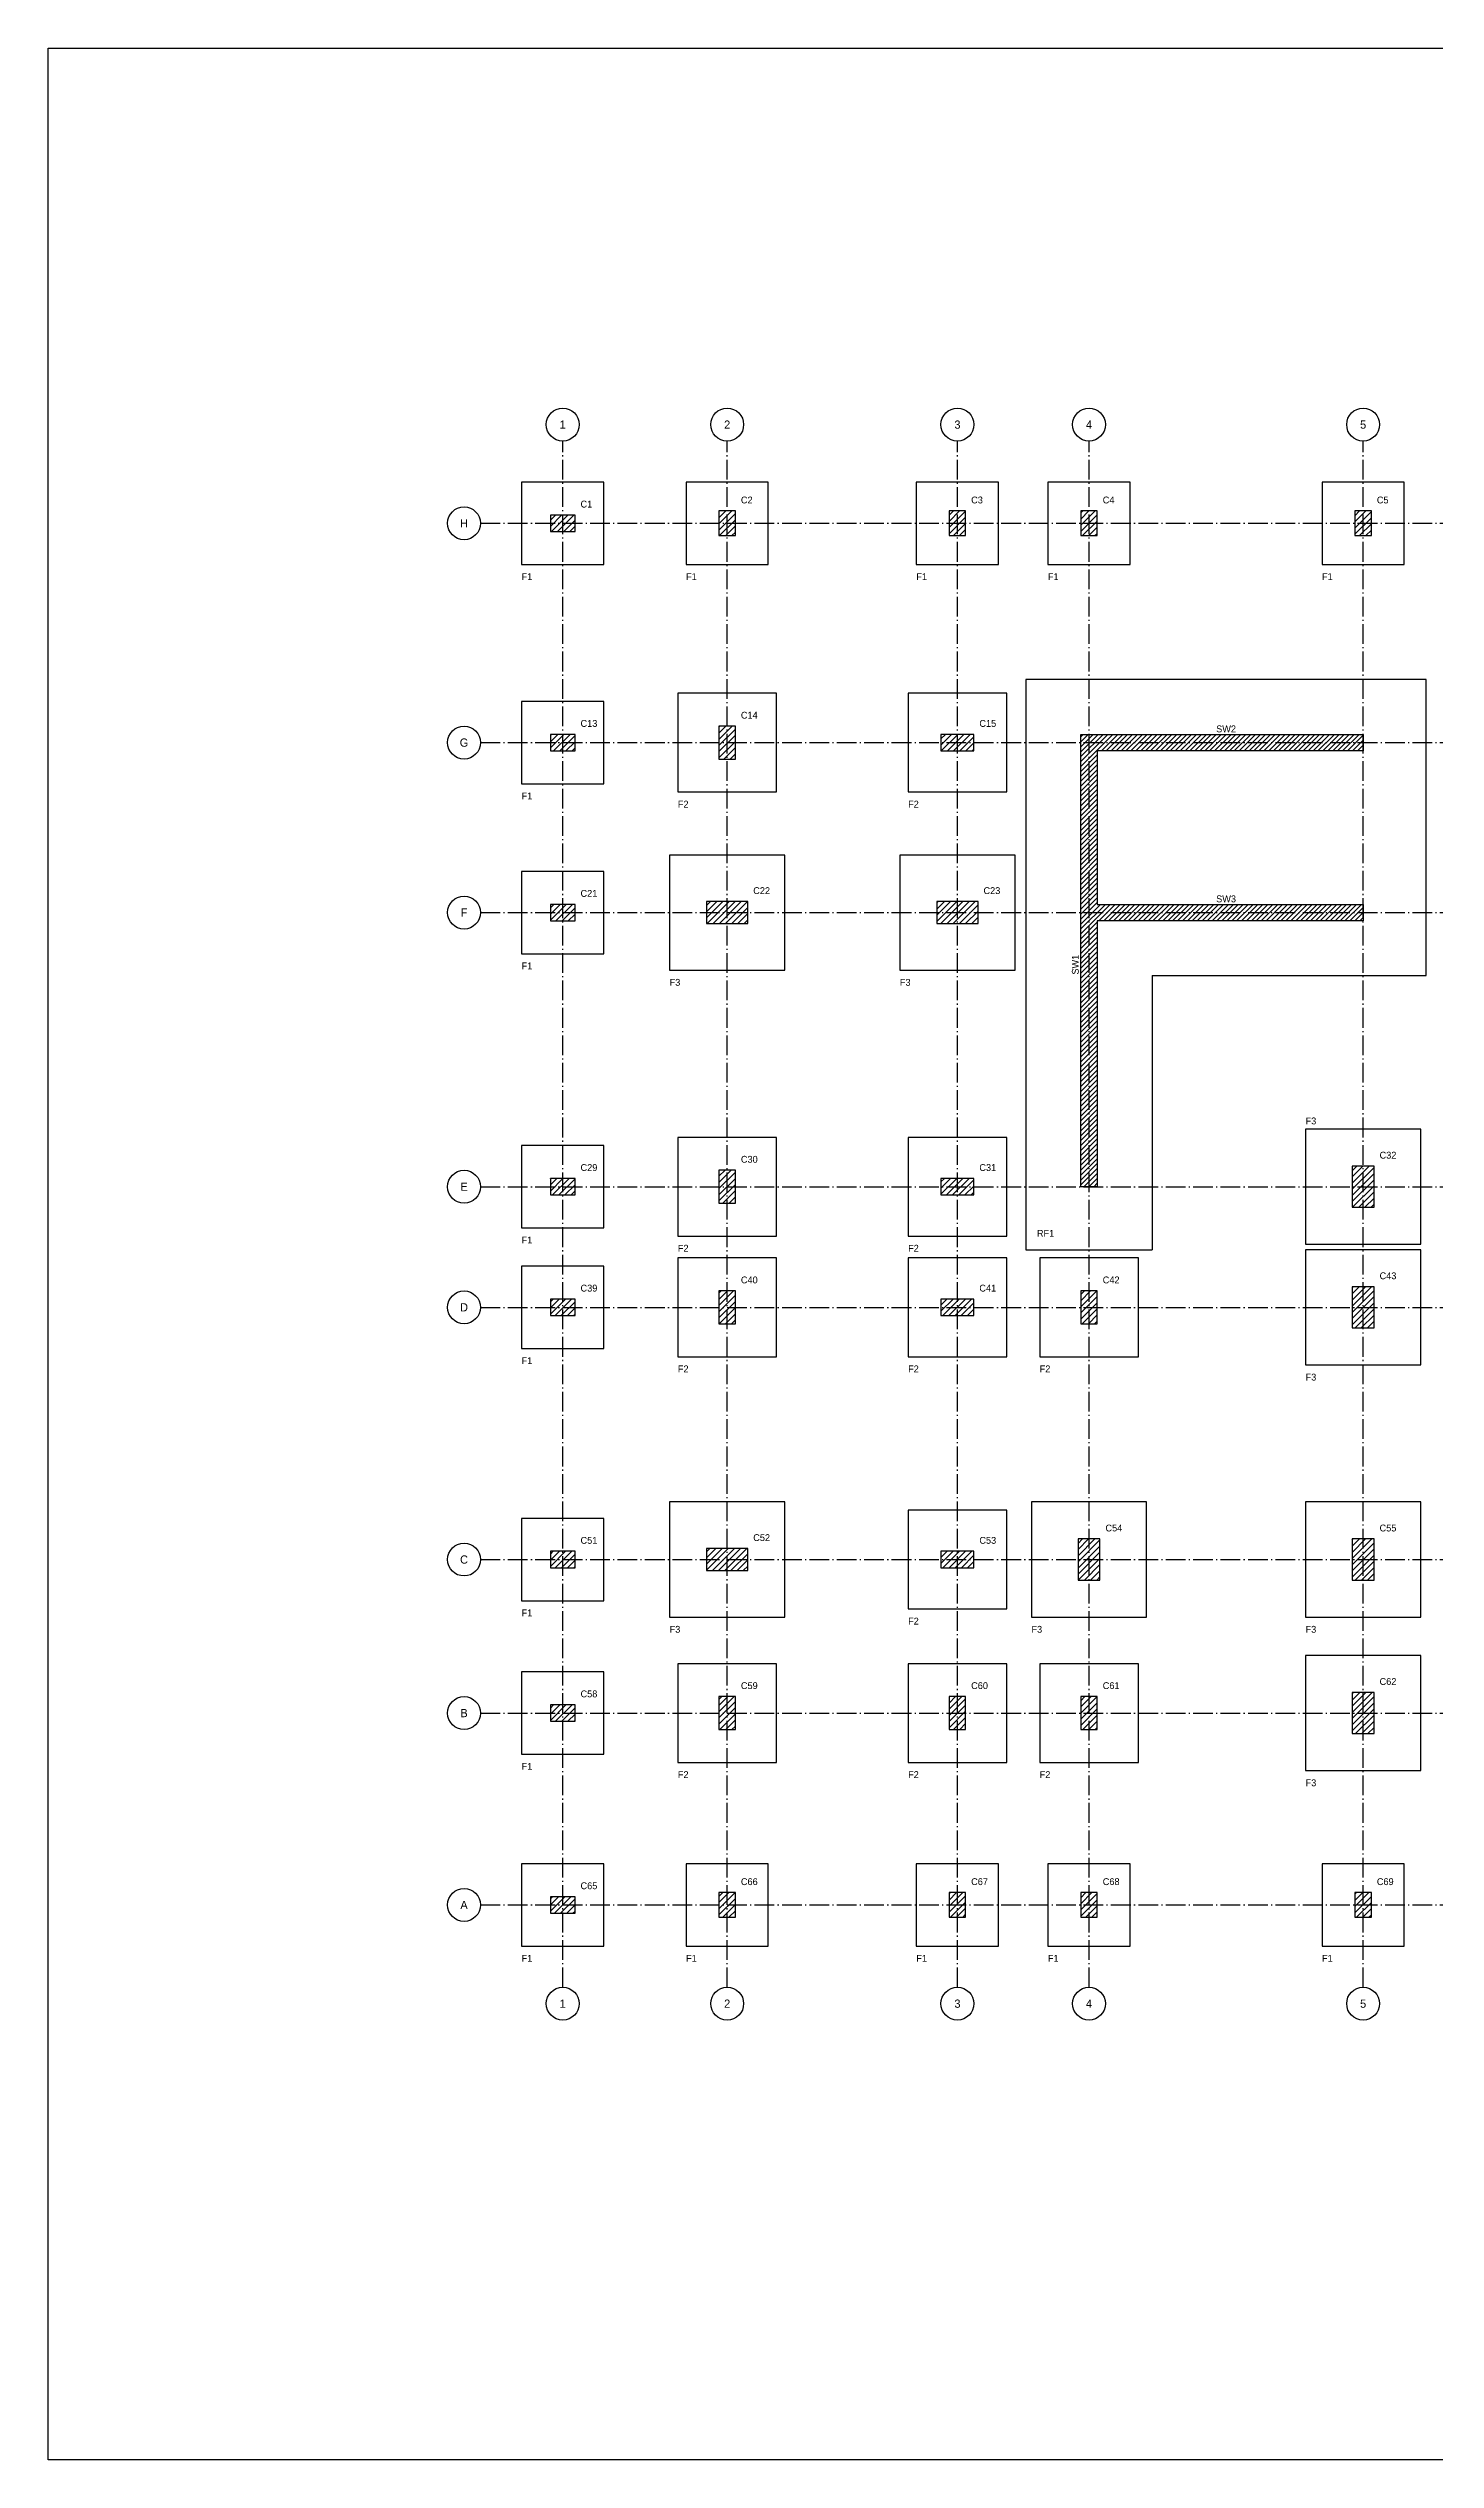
# Model space of a CAD drawing. Header units: millimetres. Extents: x -71346 to 347304, y -10119 to 33865.
# Drawn here: x -71346 to -46037, y -10119 to 33865 of the extents above; entities that cross this region are included whole.
import ezdxf
from ezdxf.enums import TextEntityAlignment as Align

# ---------------------------------------------------------------- set-up
doc = ezdxf.new("R2010")
doc.units = ezdxf.units.MM
doc.header["$LTSCALE"] = 40
doc.header["$PDMODE"] = 35
doc.linetypes.add('GRIDLINE', pattern=[12.5, 9, -1.5, 0.5, -1.5])
doc.layers.add('Boundary', color=40, linetype='Continuous', lineweight=30)
doc.layers.add('Origin', color=40, linetype='Continuous', lineweight=30)
for name, color, linetype in [('S-COLS', 52, 'Continuous'), ('S-COLS-IDEN', 171, 'Continuous'), ('S-FND', 2, 'Continuous'), ('S-FND-IDEN', 6, 'Continuous'), ('S-GRID', 8, 'GRIDLINE'), ('S-GRID-IDEN', 8, 'Continuous'), ('S-WALL-IDEN', 30, 'Continuous')]:
    doc.layers.add(name, color=color, linetype=linetype)
pattern_1 = [(45, (-61962.04, 0), (-56.1266, 56.1266), [])]

msp = doc.modelspace()

# ---------------------------------------------------------------- hatches: boundary and pattern name
at = {"layer": 'S-COLS'}
h = msp.add_hatch(dxfattribs=at)
h.set_pattern_fill('ANSI31', scale=25)
h.set_pattern_definition(pattern_1)
h.paths.add_polyline_path([(-62187, 25050), (-61737, 25050), (-61737, 25350), (-62187, 25350)])
h = msp.add_hatch(dxfattribs=at)
h.set_pattern_fill('ANSI31', scale=25)
h.set_pattern_definition(pattern_1)
h.paths.add_polyline_path([(-59112, 24975), (-58812, 24975), (-58812, 25425), (-59112, 25425)])
h = msp.add_hatch(dxfattribs=at)
h.set_pattern_fill('ANSI31', scale=25)
h.set_pattern_definition(pattern_1)
h.paths.add_polyline_path([(-54912, 24975), (-54612, 24975), (-54612, 25425), (-54912, 25425)])
h = msp.add_hatch(dxfattribs=at)
h.set_pattern_fill('ANSI31', scale=25)
h.set_pattern_definition(pattern_1)
h.paths.add_polyline_path([(-52512, 24975), (-52212, 24975), (-52212, 25425), (-52512, 25425)])
h = msp.add_hatch(dxfattribs=at)
h.set_pattern_fill('ANSI31', scale=25)
h.set_pattern_definition(pattern_1)
h.paths.add_polyline_path([(-47512, 24975), (-47212, 24975), (-47212, 25425), (-47512, 25425)])
h = msp.add_hatch(dxfattribs=at)
h.set_pattern_fill('ANSI31', scale=25)
h.set_pattern_definition(pattern_1)
h.paths.add_polyline_path([(-62187, 21050), (-61737, 21050), (-61737, 21350), (-62187, 21350)])
h = msp.add_hatch(dxfattribs=at)
h.set_pattern_fill('ANSI31', scale=25)
h.set_pattern_definition(pattern_1)
h.paths.add_polyline_path([(-59112, 20900), (-58812, 20900), (-58812, 21500), (-59112, 21500)])
h = msp.add_hatch(dxfattribs=at)
h.set_pattern_fill('ANSI31', scale=25)
h.set_pattern_definition(pattern_1)
h.paths.add_polyline_path([(-55062, 21050), (-54462, 21050), (-54462, 21350), (-55062, 21350)])
h = msp.add_hatch(dxfattribs=at)
h.set_pattern_fill('ANSI31', scale=20)
h.set_pattern_definition([(45, (-61962.043, 0), (-44.90128, 44.90128), [])])
h.paths.add_polyline_path([(-52512, 13100), (-52512, 21350), (-47362, 21350), (-47362, 21050), (-52212, 21050), (-52212, 18250), (-47362, 18250), (-47362, 17950), (-52212, 17950), (-52212, 13100), (-52512, 13100)])
h = msp.add_hatch(dxfattribs=at)
h.set_pattern_fill('ANSI31', scale=25)
h.set_pattern_definition(pattern_1)
h.paths.add_polyline_path([(-62187, 17950), (-61737, 17950), (-61737, 18250), (-62187, 18250)])
h = msp.add_hatch(dxfattribs=at)
h.set_pattern_fill('ANSI31', scale=25)
h.set_pattern_definition(pattern_1)
h.paths.add_polyline_path([(-59337, 17900), (-58587, 17900), (-58587, 18300), (-59337, 18300)])
h = msp.add_hatch(dxfattribs=at)
h.set_pattern_fill('ANSI31', scale=25)
h.set_pattern_definition(pattern_1)
h.paths.add_polyline_path([(-55137, 17900), (-54387, 17900), (-54387, 18300), (-55137, 18300)])
h = msp.add_hatch(dxfattribs=at)
h.set_pattern_fill('ANSI31', scale=25)
h.set_pattern_definition(pattern_1)
h.paths.add_polyline_path([(-62187, 12950), (-61737, 12950), (-61737, 13250), (-62187, 13250)])
h = msp.add_hatch(dxfattribs=at)
h.set_pattern_fill('ANSI31', scale=25)
h.set_pattern_definition(pattern_1)
h.paths.add_polyline_path([(-59112, 12800), (-58812, 12800), (-58812, 13400), (-59112, 13400)])
h = msp.add_hatch(dxfattribs=at)
h.set_pattern_fill('ANSI31', scale=25)
h.set_pattern_definition(pattern_1)
h.paths.add_polyline_path([(-55062, 12950), (-54462, 12950), (-54462, 13250), (-55062, 13250)])
h = msp.add_hatch(dxfattribs=at)
h.set_pattern_fill('ANSI31', scale=25)
h.set_pattern_definition(pattern_1)
h.paths.add_polyline_path([(-47562, 12725), (-47162, 12725), (-47162, 13475), (-47562, 13475)])
h = msp.add_hatch(dxfattribs=at)
h.set_pattern_fill('ANSI31', scale=25)
h.set_pattern_definition(pattern_1)
h.paths.add_polyline_path([(-62187, 10750), (-61737, 10750), (-61737, 11050), (-62187, 11050)])
h = msp.add_hatch(dxfattribs=at)
h.set_pattern_fill('ANSI31', scale=25)
h.set_pattern_definition(pattern_1)
h.paths.add_polyline_path([(-59112, 10600), (-58812, 10600), (-58812, 11200), (-59112, 11200)])
h = msp.add_hatch(dxfattribs=at)
h.set_pattern_fill('ANSI31', scale=25)
h.set_pattern_definition(pattern_1)
h.paths.add_polyline_path([(-55062, 10750), (-54462, 10750), (-54462, 11050), (-55062, 11050)])
h = msp.add_hatch(dxfattribs=at)
h.set_pattern_fill('ANSI31', scale=25)
h.set_pattern_definition(pattern_1)
h.paths.add_polyline_path([(-52512, 10600), (-52212, 10600), (-52212, 11200), (-52512, 11200)])
h = msp.add_hatch(dxfattribs=at)
h.set_pattern_fill('ANSI31', scale=25)
h.set_pattern_definition(pattern_1)
h.paths.add_polyline_path([(-47562, 10525), (-47162, 10525), (-47162, 11275), (-47562, 11275)])
h = msp.add_hatch(dxfattribs=at)
h.set_pattern_fill('ANSI31', scale=25)
h.set_pattern_definition(pattern_1)
h.paths.add_polyline_path([(-52562, 5925), (-52162, 5925), (-52162, 6675), (-52562, 6675)])
h = msp.add_hatch(dxfattribs=at)
h.set_pattern_fill('ANSI31', scale=25)
h.set_pattern_definition(pattern_1)
h.paths.add_polyline_path([(-47562, 5925), (-47162, 5925), (-47162, 6675), (-47562, 6675)])
h = msp.add_hatch(dxfattribs=at)
h.set_pattern_fill('ANSI31', scale=25)
h.set_pattern_definition(pattern_1)
h.paths.add_polyline_path([(-62187, 6150), (-61737, 6150), (-61737, 6450), (-62187, 6450)])
h = msp.add_hatch(dxfattribs=at)
h.set_pattern_fill('ANSI31', scale=25)
h.set_pattern_definition(pattern_1)
h.paths.add_polyline_path([(-59337, 6100), (-58587, 6100), (-58587, 6500), (-59337, 6500)])
h = msp.add_hatch(dxfattribs=at)
h.set_pattern_fill('ANSI31', scale=25)
h.set_pattern_definition(pattern_1)
h.paths.add_polyline_path([(-55062, 6150), (-54462, 6150), (-54462, 6450), (-55062, 6450)])
h = msp.add_hatch(dxfattribs=at)
h.set_pattern_fill('ANSI31', scale=25)
h.set_pattern_definition(pattern_1)
h.paths.add_polyline_path([(-62187, 3350), (-61737, 3350), (-61737, 3650), (-62187, 3650)])
h = msp.add_hatch(dxfattribs=at)
h.set_pattern_fill('ANSI31', scale=25)
h.set_pattern_definition(pattern_1)
h.paths.add_polyline_path([(-59112, 3200), (-58812, 3200), (-58812, 3800), (-59112, 3800)])
h = msp.add_hatch(dxfattribs=at)
h.set_pattern_fill('ANSI31', scale=25)
h.set_pattern_definition(pattern_1)
h.paths.add_polyline_path([(-54912, 3200), (-54612, 3200), (-54612, 3800), (-54912, 3800)])
h = msp.add_hatch(dxfattribs=at)
h.set_pattern_fill('ANSI31', scale=25)
h.set_pattern_definition(pattern_1)
h.paths.add_polyline_path([(-52512, 3200), (-52212, 3200), (-52212, 3800), (-52512, 3800)])
h = msp.add_hatch(dxfattribs=at)
h.set_pattern_fill('ANSI31', scale=25)
h.set_pattern_definition(pattern_1)
h.paths.add_polyline_path([(-47562, 3125), (-47162, 3125), (-47162, 3875), (-47562, 3875)])
h = msp.add_hatch(dxfattribs=at)
h.set_pattern_fill('ANSI31', scale=25)
h.set_pattern_definition(pattern_1)
h.paths.add_polyline_path([(-62187, -150), (-61737, -150), (-61737, 150), (-62187, 150)])
h = msp.add_hatch(dxfattribs=at)
h.set_pattern_fill('ANSI31', scale=25)
h.set_pattern_definition(pattern_1)
h.paths.add_polyline_path([(-59112, -225), (-58812, -225), (-58812, 225), (-59112, 225)])
h = msp.add_hatch(dxfattribs=at)
h.set_pattern_fill('ANSI31', scale=25)
h.set_pattern_definition(pattern_1)
h.paths.add_polyline_path([(-54912, -225), (-54612, -225), (-54612, 225), (-54912, 225)])
h = msp.add_hatch(dxfattribs=at)
h.set_pattern_fill('ANSI31', scale=25)
h.set_pattern_definition(pattern_1)
h.paths.add_polyline_path([(-52512, -225), (-52212, -225), (-52212, 225), (-52512, 225)])
h = msp.add_hatch(dxfattribs=at)
h.set_pattern_fill('ANSI31', scale=25)
h.set_pattern_definition(pattern_1)
h.paths.add_polyline_path([(-47512, -225), (-47212, -225), (-47212, 225), (-47512, 225)])

# ---------------------------------------------------------------- linework, layer by layer
at = {"layer": 'Boundary'}
msp.add_lwpolyline([(-71346, 33865), (-16204, 33865), (-16204, -10119), (-71346, -10119)], close=True, dxfattribs=at)
at = {"layer": 'Origin'}
msp.add_point((-52212, 21050), dxfattribs=at)
at = {"layer": 'S-COLS'}
for points in [[(-62187, 25050), (-61737, 25050), (-61737, 25350), (-62187, 25350)], [(-59112, 24975), (-58812, 24975), (-58812, 25425), (-59112, 25425)], [(-54912, 24975), (-54612, 24975), (-54612, 25425), (-54912, 25425)], [(-52512, 24975), (-52212, 24975), (-52212, 25425), (-52512, 25425)], [(-47512, 24975), (-47212, 24975), (-47212, 25425), (-47512, 25425)], [(-62187, 21050), (-61737, 21050), (-61737, 21350), (-62187, 21350)], [(-59112, 20900), (-58812, 20900), (-58812, 21500), (-59112, 21500)], [(-55062, 21050), (-54462, 21050), (-54462, 21350), (-55062, 21350)], [(-52512, 13100), (-52512, 21350), (-47362, 21350), (-47362, 21050), (-52212, 21050), (-52212, 18250), (-47362, 18250), (-47362, 17950), (-52212, 17950), (-52212, 13100)], [(-62187, 17950), (-61737, 17950), (-61737, 18250), (-62187, 18250)], [(-59337, 17900), (-58587, 17900), (-58587, 18300), (-59337, 18300)], [(-55137, 17900), (-54387, 17900), (-54387, 18300), (-55137, 18300)], [(-62187, 12950), (-61737, 12950), (-61737, 13250), (-62187, 13250)], [(-59112, 12800), (-58812, 12800), (-58812, 13400), (-59112, 13400)], [(-55062, 12950), (-54462, 12950), (-54462, 13250), (-55062, 13250)], [(-47562, 12725), (-47162, 12725), (-47162, 13475), (-47562, 13475)], [(-62187, 10750), (-61737, 10750), (-61737, 11050), (-62187, 11050)], [(-59112, 10600), (-58812, 10600), (-58812, 11200), (-59112, 11200)], [(-55062, 10750), (-54462, 10750), (-54462, 11050), (-55062, 11050)], [(-52512, 10600), (-52212, 10600), (-52212, 11200), (-52512, 11200)], [(-47562, 10525), (-47162, 10525), (-47162, 11275), (-47562, 11275)], [(-52562, 5925), (-52162, 5925), (-52162, 6675), (-52562, 6675)], [(-47562, 5925), (-47162, 5925), (-47162, 6675), (-47562, 6675)], [(-62187, 6150), (-61737, 6150), (-61737, 6450), (-62187, 6450)], [(-59337, 6100), (-58587, 6100), (-58587, 6500), (-59337, 6500)], [(-55062, 6150), (-54462, 6150), (-54462, 6450), (-55062, 6450)], [(-62187, 3350), (-61737, 3350), (-61737, 3650), (-62187, 3650)], [(-59112, 3200), (-58812, 3200), (-58812, 3800), (-59112, 3800)], [(-54912, 3200), (-54612, 3200), (-54612, 3800), (-54912, 3800)], [(-52512, 3200), (-52212, 3200), (-52212, 3800), (-52512, 3800)], [(-47562, 3125), (-47162, 3125), (-47162, 3875), (-47562, 3875)], [(-62187, -150), (-61737, -150), (-61737, 150), (-62187, 150)], [(-59112, -225), (-58812, -225), (-58812, 225), (-59112, 225)], [(-54912, -225), (-54612, -225), (-54612, 225), (-54912, 225)], [(-52512, -225), (-52212, -225), (-52212, 225), (-52512, 225)], [(-47512, -225), (-47212, -225), (-47212, 225), (-47512, 225)]]:
    msp.add_lwpolyline(points, close=True, dxfattribs=at)
at = {"layer": 'S-FND'}
for q in [(-51212, 11950), (-46212, 16950)]:
    msp.add_line((-51212, 16950), q, dxfattribs=at)
for points in [[(-62712, 24450), (-61212, 24450), (-61212, 25950), (-62712, 25950)], [(-59712, 24450), (-58212, 24450), (-58212, 25950), (-59712, 25950)], [(-55512, 24450), (-54012, 24450), (-54012, 25950), (-55512, 25950)], [(-53112, 24450), (-51612, 24450), (-51612, 25950), (-53112, 25950)], [(-48112, 24450), (-46612, 24450), (-46612, 25950), (-48112, 25950)], [(-59862, 20300), (-58062, 20300), (-58062, 22100), (-59862, 22100)], [(-55662, 20300), (-53862, 20300), (-53862, 22100), (-55662, 22100)], [(-62712, 20450), (-61212, 20450), (-61212, 21950), (-62712, 21950)], [(-60012, 17050), (-57912, 17050), (-57912, 19150), (-60012, 19150)], [(-55812, 17050), (-53712, 17050), (-53712, 19150), (-55812, 19150)], [(-62712, 17350), (-61212, 17350), (-61212, 18850), (-62712, 18850)], [(-48412, 12050), (-46312, 12050), (-46312, 14150), (-48412, 14150)], [(-62712, 12350), (-61212, 12350), (-61212, 13850), (-62712, 13850)], [(-59862, 12200), (-58062, 12200), (-58062, 14000), (-59862, 14000)], [(-55662, 12200), (-53862, 12200), (-53862, 14000), (-55662, 14000)], [(-48412, 9850), (-46312, 9850), (-46312, 11950), (-48412, 11950)], [(-62712, 10150), (-61212, 10150), (-61212, 11650), (-62712, 11650)], [(-59862, 10000), (-58062, 10000), (-58062, 11800), (-59862, 11800)], [(-55662, 10000), (-53862, 10000), (-53862, 11800), (-55662, 11800)], [(-53262, 10000), (-51462, 10000), (-51462, 11800), (-53262, 11800)], [(-62712, 5550), (-61212, 5550), (-61212, 7050), (-62712, 7050)], [(-60012, 5250), (-57912, 5250), (-57912, 7350), (-60012, 7350)], [(-55662, 5400), (-53862, 5400), (-53862, 7200), (-55662, 7200)], [(-53412, 5250), (-51312, 5250), (-51312, 7350), (-53412, 7350)], [(-48412, 5250), (-46312, 5250), (-46312, 7350), (-48412, 7350)], [(-59862, 2600), (-58062, 2600), (-58062, 4400), (-59862, 4400)], [(-55662, 2600), (-53862, 2600), (-53862, 4400), (-55662, 4400)], [(-53262, 2600), (-51462, 2600), (-51462, 4400), (-53262, 4400)], [(-48412, 2450), (-46312, 2450), (-46312, 4550), (-48412, 4550)], [(-62712, 2750), (-61212, 2750), (-61212, 4250), (-62712, 4250)], [(-62712, -750), (-61212, -750), (-61212, 750), (-62712, 750)], [(-59712, -750), (-58212, -750), (-58212, 750), (-59712, 750)], [(-55512, -750), (-54012, -750), (-54012, 750), (-55512, 750)], [(-53112, -750), (-51612, -750), (-51612, 750), (-53112, 750)], [(-48112, -750), (-46612, -750), (-46612, 750), (-48112, 750)]]:
    msp.add_lwpolyline(points, close=True, dxfattribs=at)
msp.add_lwpolyline([(-46212, 16950), (-46212, 22350), (-53512, 22350), (-53512, 11950), (-51212, 11950)], dxfattribs=at)
at = {"layer": 'S-GRID'}
for p, q in [((-61962, -1500), (-61962, 26700)), ((-58962, -1500), (-58962, 26700)), ((-54762, -1500), (-54762, 26700)), ((-52362, -1500), (-52362, 26700)), ((-47362, -1500), (-47362, 26700)), ((-63462, 25200), (-21062, 25200)), ((-63462, 21200), (-21062, 21200)), ((-63462, 18100), (-21062, 18100)), ((-63462, 13100), (-21062, 13100)), ((-63462, 10900), (-21062, 10900)), ((-63462, 6300), (-21062, 6300)), ((-63462, 3500), (-21062, 3500)), ((-63462, 0), (-21062, 0))]:
    msp.add_line(p, q, dxfattribs=at)
at = {"layer": 'S-GRID-IDEN'}
for centre in [(-61962, 27000), (-58962, 27000), (-54762, 27000), (-52362, 27000), (-47362, 27000), (-63762, 25200), (-63762, 21200), (-63762, 18100), (-63762, 13100), (-63762, 10900), (-63762, 6300), (-63762, 3500), (-63762, 0), (-61962, -1800), (-58962, -1800), (-54762, -1800), (-52362, -1800), (-47362, -1800)]:
    msp.add_circle(centre, 300, dxfattribs=at)

# ---------------------------------------------------------------- texts
at = {"layer": 'S-COLS-IDEN'}
for s, p in [('C1', (-61637, 25450)), ('C2', (-58712, 25525)), ('C3', (-54512, 25525)), ('C4', (-52112, 25525)), ('C5', (-47112, 25525)), ('C13', (-61637, 21450)), ('C14', (-58712, 21600)), ('C15', (-54362, 21450)), ('C21', (-61637, 18350)), ('C22', (-58487, 18400)), ('C23', (-54287, 18400)), ('C30', (-58712, 13500)), ('C32', (-47062, 13575)), ('C29', (-61637, 13350)), ('C31', (-54362, 13350)), ('C40', (-58712, 11300)), ('C42', (-52112, 11300)), ('C43', (-47062, 11375)), ('C39', (-61637, 11150)), ('C41', (-54362, 11150)), ('C51', (-61637, 6550)), ('C52', (-58487, 6600)), ('C53', (-54362, 6550)), ('C54', (-52062, 6775)), ('C55', (-47062, 6775)), ('C59', (-58712, 3900)), ('C60', (-54512, 3900)), ('C61', (-52112, 3900)), ('C62', (-47062, 3975)), ('C58', (-61637, 3750)), ('C66', (-58712, 325)), ('C67', (-54512, 325)), ('C68', (-52112, 325)), ('C69', (-47112, 325)), ('C65', (-61637, 250))]:
    msp.add_text(s, height=125, dxfattribs=at).set_placement(p, align=Align.BOTTOM_LEFT)
at = {"layer": 'S-FND-IDEN'}
for s, p in [('F1', (-62712, 24290)), ('F1', (-59712, 24290)), ('F1', (-55512, 24290)), ('F1', (-53112, 24290)), ('F1', (-48112, 24290)), ('F1', (-62712, 20290)), ('F2', (-59862, 20140)), ('F2', (-55662, 20140)), ('F1', (-62712, 17190)), ('F3', (-60012, 16890)), ('F3', (-55812, 16890)), ('F3', (-48412, 14362)), ('F1', (-62712, 12190)), ('F2', (-59862, 12040)), ('F2', (-55662, 12040)), ('F1', (-62712, 9990)), ('F2', (-59862, 9840)), ('F2', (-55662, 9840)), ('F2', (-53262, 9840)), ('F3', (-48412, 9690)), ('F1', (-62712, 5390)), ('F3', (-60012, 5090)), ('F2', (-55662, 5240)), ('F3', (-53412, 5090)), ('F3', (-48412, 5090)), ('F1', (-62712, 2590)), ('F2', (-59862, 2440)), ('F2', (-55662, 2440)), ('F2', (-53262, 2440)), ('F3', (-48412, 2290)), ('F1', (-62712, -910)), ('F1', (-59712, -910)), ('F1', (-55512, -910)), ('F1', (-53112, -910)), ('F1', (-48112, -910))]:
    msp.add_text(s, height=125, dxfattribs=at).set_placement(p, align=Align.TOP_LEFT)
msp.add_text('RF1', height=125, dxfattribs=at).set_placement((-53312, 12150), align=Align.BOTTOM_LEFT)
at = {"layer": 'S-GRID-IDEN'}
for s, p in [('1', (-61962, 27000)), ('2', (-58962, 27000)), ('3', (-54762, 27000)), ('4', (-52362, 27000)), ('5', (-47362, 27000)), ('H', (-63762, 25200)), ('G', (-63762, 21200)), ('F', (-63762, 18100)), ('E', (-63762, 13100)), ('D', (-63762, 10900)), ('C', (-63762, 6300)), ('B', (-63762, 3500)), ('A', (-63762, 0)), ('1', (-61962, -1800)), ('2', (-58962, -1800)), ('3', (-54762, -1800)), ('4', (-52362, -1800)), ('5', (-47362, -1800))]:
    msp.add_text(s, height=150, dxfattribs=at).set_placement(p, align=Align.MIDDLE_CENTER)
at = {"layer": 'S-WALL-IDEN'}
for s, p in [('SW2', (-49862, 21450)), ('SW3', (-49862, 18350))]:
    msp.add_text(s, height=125, dxfattribs=at).set_placement(p, align=Align.MIDDLE_CENTER)
msp.add_text('SW1', height=125, rotation=90, dxfattribs=at).set_placement((-52612, 17150), align=Align.MIDDLE_CENTER)

doc.saveas('drawing.dxf')
